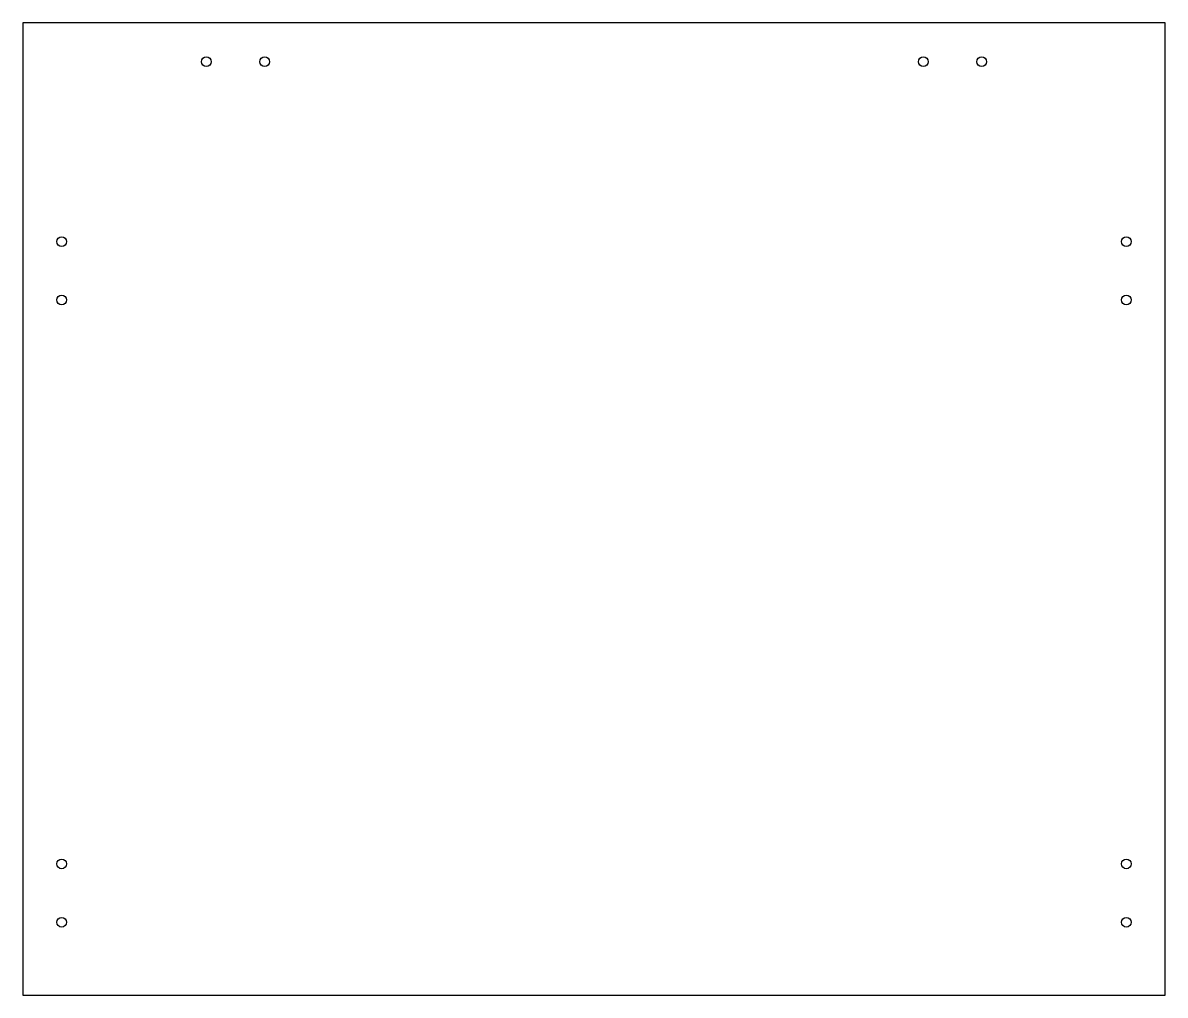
# Model space of a CAD drawing. Header units: millimetres. Extents: x 0 to 470, y 0 to 400.
import ezdxf

# ---------------------------------------------------------------- set-up
doc = ezdxf.new("R2010")
doc.units = ezdxf.units.MM

msp = doc.modelspace()

# ---------------------------------------------------------------- linework, layer by layer
at = {"color": 7, "linetype": 'Continuous', "lineweight": 25}
for p, q in [((0, 400), (0, 0)), ((470, 400), (0, 400)), ((470, 0), (470, 400)), ((0, 0), (470, 0))]:
    msp.add_line(p, q, dxfattribs=at)
for centre in [(75.5, 384), (99.5, 384), (370.5, 384), (394.5, 384), (16, 310), (454, 310), (16, 286), (454, 286), (16, 54), (454, 54), (16, 30), (454, 30)]:
    msp.add_circle(centre, 2, dxfattribs=at)

doc.saveas('drawing.dxf')
